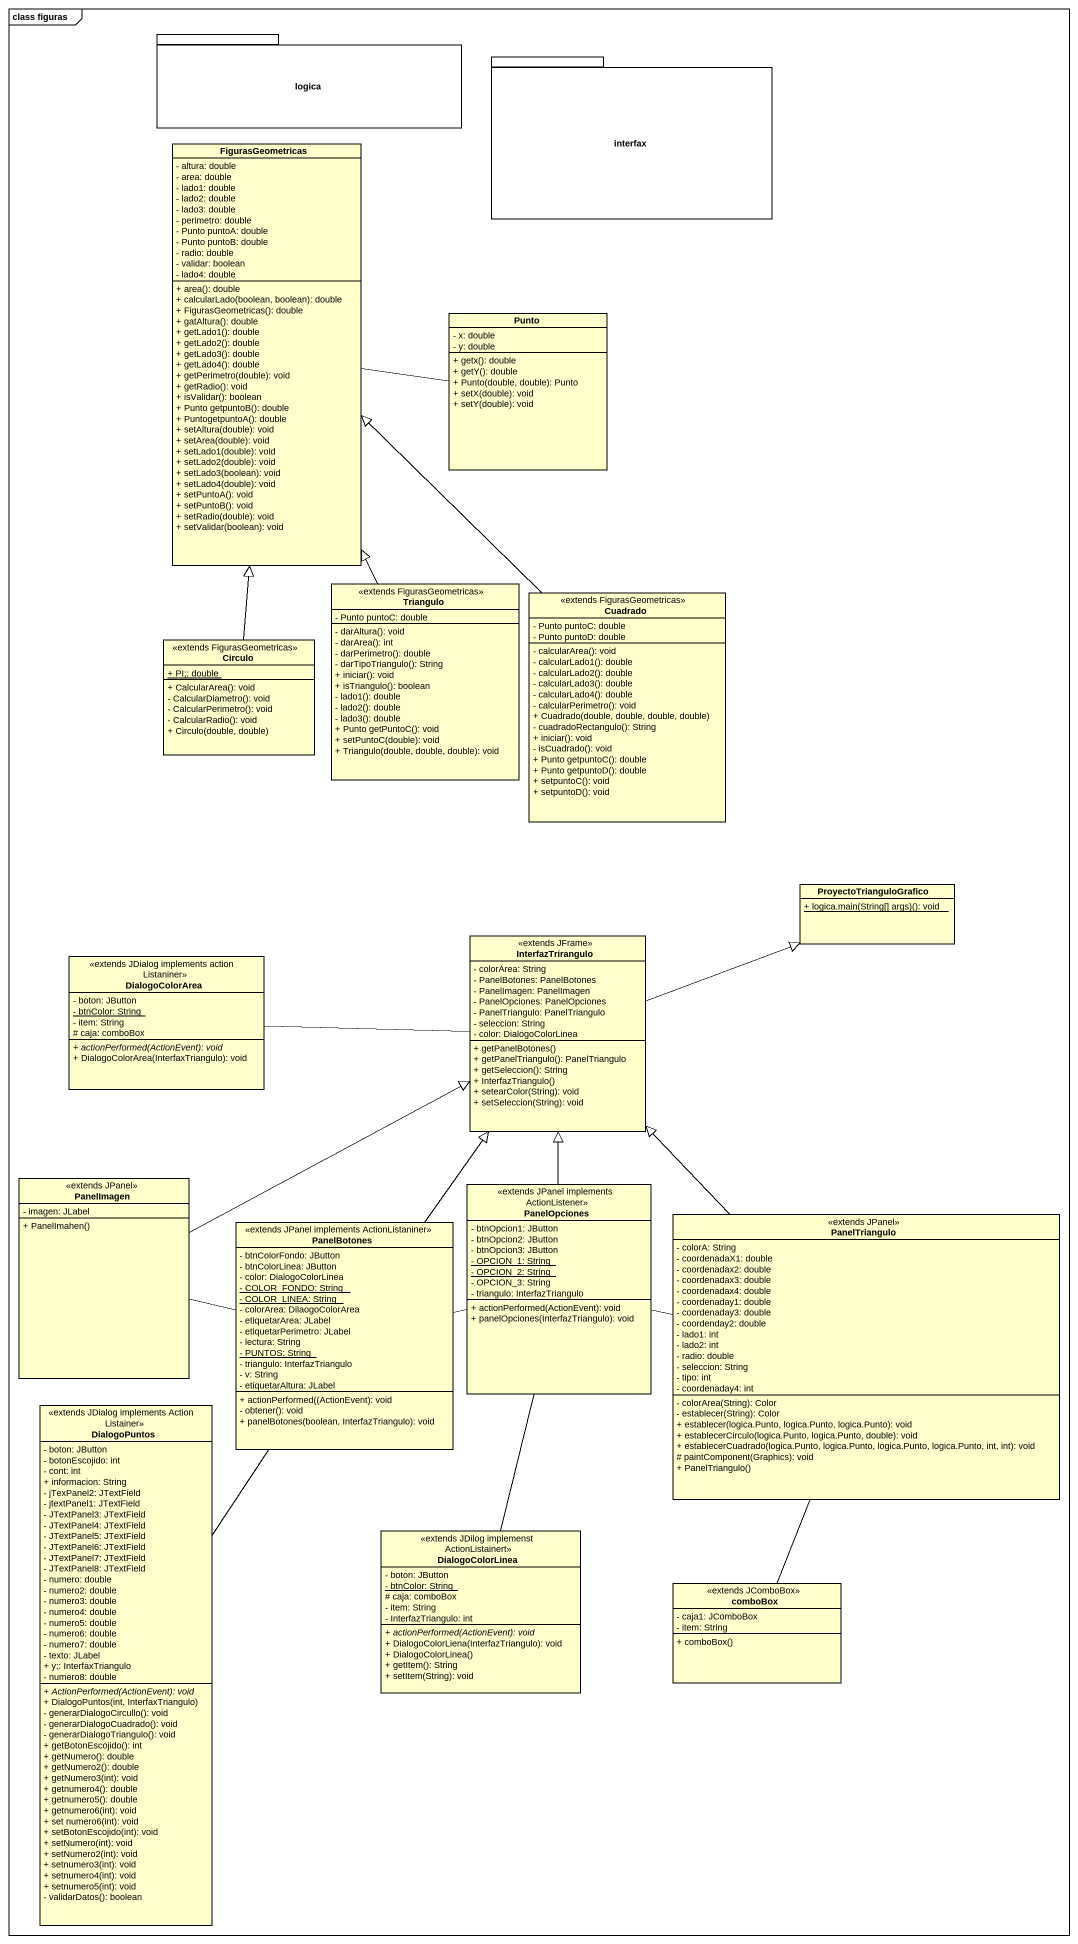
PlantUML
@startuml
mainframe class figuras
hide circle
hide empty members
skinparam classAttributeIconSize 0
package logica {
}
package interfax {
}
class FigurasGeometricas {
  - altura: double
  - area: double
  - lado1: double
  - lado2: double
  - lado3: double
  - perimetro: double
  - Punto puntoA: double
  - Punto puntoB: double
  - radio: double
  - validar: boolean
  - lado4: double
  + area(): double
  + calcularLado(boolean, boolean): double
  + FigurasGeometricas(): double
  + gatAltura(): double
  + getLado1(): double
  + getLado2(): double
  + getLado3(): double
  + getLado4(): double
  + getPerimetro(double): void
  + getRadio(): void
  + isValidar(): boolean
  + Punto getpuntoB(): double
  + PuntogetpuntoA(): double
  + setAltura(double): void
  + setArea(double): void
  + setLado1(double): void
  + setLado2(double): void
  + setLado3(boolean): void
  + setLado4(double): void
  + setPuntoA(): void
  + setPuntoB(): void
  + setRadio(double): void
  + setValidar(boolean): void
}
class Punto {
  - x: double
  - y: double
  + getx(): double
  + getY(): double
  + Punto(double, double): Punto
  + setX(double): void
  + setY(double): void
}
class Triangulo <<extends FigurasGeometricas>> {
  - Punto puntoC: double
  - darAltura(): void
  - darArea(): int
  - darPerimetro(): double
  - darTipoTriangulo(): String
  + iniciar(): void
  + isTriangulo(): boolean
  - lado1(): double
  - lado2(): double
  - lado3(): double
  + Punto getPuntoC(): void
  + setPuntoC(double): void
  + Triangulo(double, double, double): void
}
class Cuadrado <<extends FigurasGeometricas>> {
  - Punto puntoC: double
  - Punto puntoD: double
  - calcularArea(): void
  - calcularLado1(): double
  - calcularLado2(): double
  - calcularLado3(): double
  - calcularLado4(): double
  - calcularPerimetro(): void
  + Cuadrado(double, double, double, double)
  - cuadradoRectangulo(): String
  + iniciar(): void
  - isCuadrado(): void
  + Punto getpuntoC(): double
  + Punto getpuntoD(): double
  + setpuntoC(): void
  + setpuntoD(): void
}
class Circulo <<extends FigurasGeometricas>> {
  {static} + PI;: double
  + CalcularArea(): void
  - CalcularDiametro(): void
  - CalcularPerimetro(): void
  - CalcularRadio(): void
  + Circulo(double, double)
}
class ProyectoTrianguloGrafico {
  {static} + logica.main(String[] args)(): void
}
class DialogoColorArea <<extends JDialog implements action Listaniner>> {
  - boton: JButton
  {static} - btnColor: String
  - item: String
  # caja: comboBox
  {abstract} + actionPerformed(ActionEvent): void
  + DialogoColorArea(InterfaxTriangulo): void
}
class InterfazTrirangulo <<extends JFrame>> {
  - colorArea: String
  - PanelBotones: PanelBotones
  - PanelImagen: PanelImagen
  - PanelOpciones: PanelOpciones
  - PanelTriangulo: PanelTriangulo
  - seleccion: String
  - color: DialogoColorLinea
  + getPanelBotones()
  + getPanelTriangulo(): PanelTriangulo
  + getSeleccion(): String
  + InterfazTriangulo()
  + setearColor(String): void
  + setSeleccion(String): void
}
class PanelImagen <<extends JPanel>> {
  - imagen: JLabel
  + PanelImahen()
}
class PanelOpciones <<extends JPanel implements ActionListener>> {
  - btnOpcion1: JButton
  - btnOpcion2: JButton
  - btnOpcion3: JButton
  {static} - OPCION_1: String
  {static} - OPCION_2: String
  - OPCION_3: String
  - triangulo: InterfazTriangulo
  + actionPerformed(ActionEvent): void
  + panelOpciones(InterfazTriangulo): void
}
class PanelBotones <<extends JPanel implements ActionListaniner>> {
  - btnColorFondo: JButton
  - btnColorLinea: JButton
  - color: DialogoColorLinea
  {static} - COLOR_FONDO: String
  {static} - COLOR_LINEA: String
  - colorArea: DilaogoColorArea
  - etiquetarArea: JLabel
  - etiquetarPerimetro: JLabel
  - lectura: String
  {static} - PUNTOS: String
  - triangulo: InterfazTriangulo
  - v: String
  - etiquetarAltura: JLabel
  + actionPerformed((ActionEvent): void
  - obtener(): void
  + panelBotones(boolean, InterfazTriangulo): void
}
class PanelTriangulo <<extends JPanel>> {
  - colorA: String
  - coordenadaX1: double
  - coordenadax2: double
  - coordenadax3: double
  - coordenadax4: double
  - coordenaday1: double
  - coordenaday3: double
  - coordenday2: double
  - lado1: int
  - lado2: int
  - radio: double
  - seleccion: String
  - tipo: int
  - coordenaday4: int
  - colorArea(String): Color
  - establecer(String): Color
  + establecer(logica.Punto, logica.Punto, logica.Punto): void
  + establecerCirculo(logica.Punto, logica.Punto, double): void
  + establecerCuadrado(logica.Punto, logica.Punto, logica.Punto, logica.Punto, int, int): void
  # paintComponent(Graphics): void
  + PanelTriangulo()
}
class DialogoPuntos <<extends JDialog implements Action Listainer>> {
  - boton: JButton
  - botonEscojido: int
  - cont: int
  + informacion: String
  - jTexPanel2: JTextField
  - jtextPanel1: JTextField
  - JTextPanel3: JTextField
  - JTextPanel4: JTextField
  - JTextPanel5: JTextField
  - JTextPanel6: JTextField
  - JTextPanel7: JTextField
  - JTextPanel8: JTextField
  - numero: double
  - numero2: double
  - numero3: double
  - numero4: double
  - numero5: double
  - numero6: double
  - numero7: double
  - texto: JLabel
  + y;: InterfaxTriangulo
  - numero8: double
  {abstract} + ActionPerformed(ActionEvent): void
  + DialogoPuntos(int, InterfaxTriangulo)
  - generarDialogoCircullo(): void
  - generarDialogoCuadrado(): void
  - generarDialogoTriangulo(): void
  + getBotonEscojido(): int
  + getNumero(): double
  + getNumero2(): double
  + getNumero3(int): void
  + getnumero4(): double
  + getnumero5(): double
  + getnumero6(int): void
  + set numero6(int): void
  + setBotonEscojido(int): void
  + setNumero(int): void
  + setNumero2(int): void
  + setnumero3(int): void
  + setnumero4(int): void
  + setnumero5(int): void
  - validarDatos(): boolean
}
class DialogoColorLinea <<extends JDilog implemenst ActionListainert>> {
  - boton: JButton
  {static} - btnColor: String
  # caja: comboBox
  - item: String
  - InterfazTriangulo: int
  {abstract} + actionPerformed(ActionEvent): void
  + DialogoColorLiena(InterfazTriangulo): void
  + DialogoColorLinea()
  + getItem(): String
  + setItem(String): void
}
class comboBox <<extends JComboBox>> {
  - caja1: JComboBox
  - item: String
  + comboBox()
}
FigurasGeometricas -right- Punto
Triangulo -up-|> FigurasGeometricas
Cuadrado -up-|> FigurasGeometricas
Circulo -up-|> FigurasGeometricas
DialogoColorArea -right- InterfazTrirangulo
InterfazTrirangulo -right-|> ProyectoTrianguloGrafico
PanelImagen -right-|> InterfazTrirangulo
PanelImagen -right- PanelBotones
PanelOpciones -up-|> InterfazTrirangulo
PanelOpciones -right- PanelTriangulo
PanelOpciones -- DialogoColorLinea
PanelBotones -up-|> InterfazTrirangulo
PanelBotones -right- PanelOpciones
PanelTriangulo -up-|> InterfazTrirangulo
PanelTriangulo -- comboBox
DialogoPuntos -up- PanelBotones
@enduml
